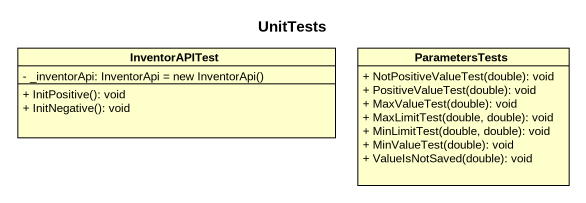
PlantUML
@startuml
title UnitTests
hide circle
hide empty members
skinparam classAttributeIconSize 0
class InventorAPITest {
  {field} - _inventorApi: InventorApi = new InventorApi()
  + InitPositive(): void
  + InitNegative(): void
}
class ParametersTests {
  + NotPositiveValueTest(double): void
  + PositiveValueTest(double): void
  + MaxValueTest(double): void
  + MaxLimitTest(double, double): void
  + MinLimitTest(double, double): void
  + MinValueTest(double): void
  + ValueIsNotSaved(double): void
}
@enduml
